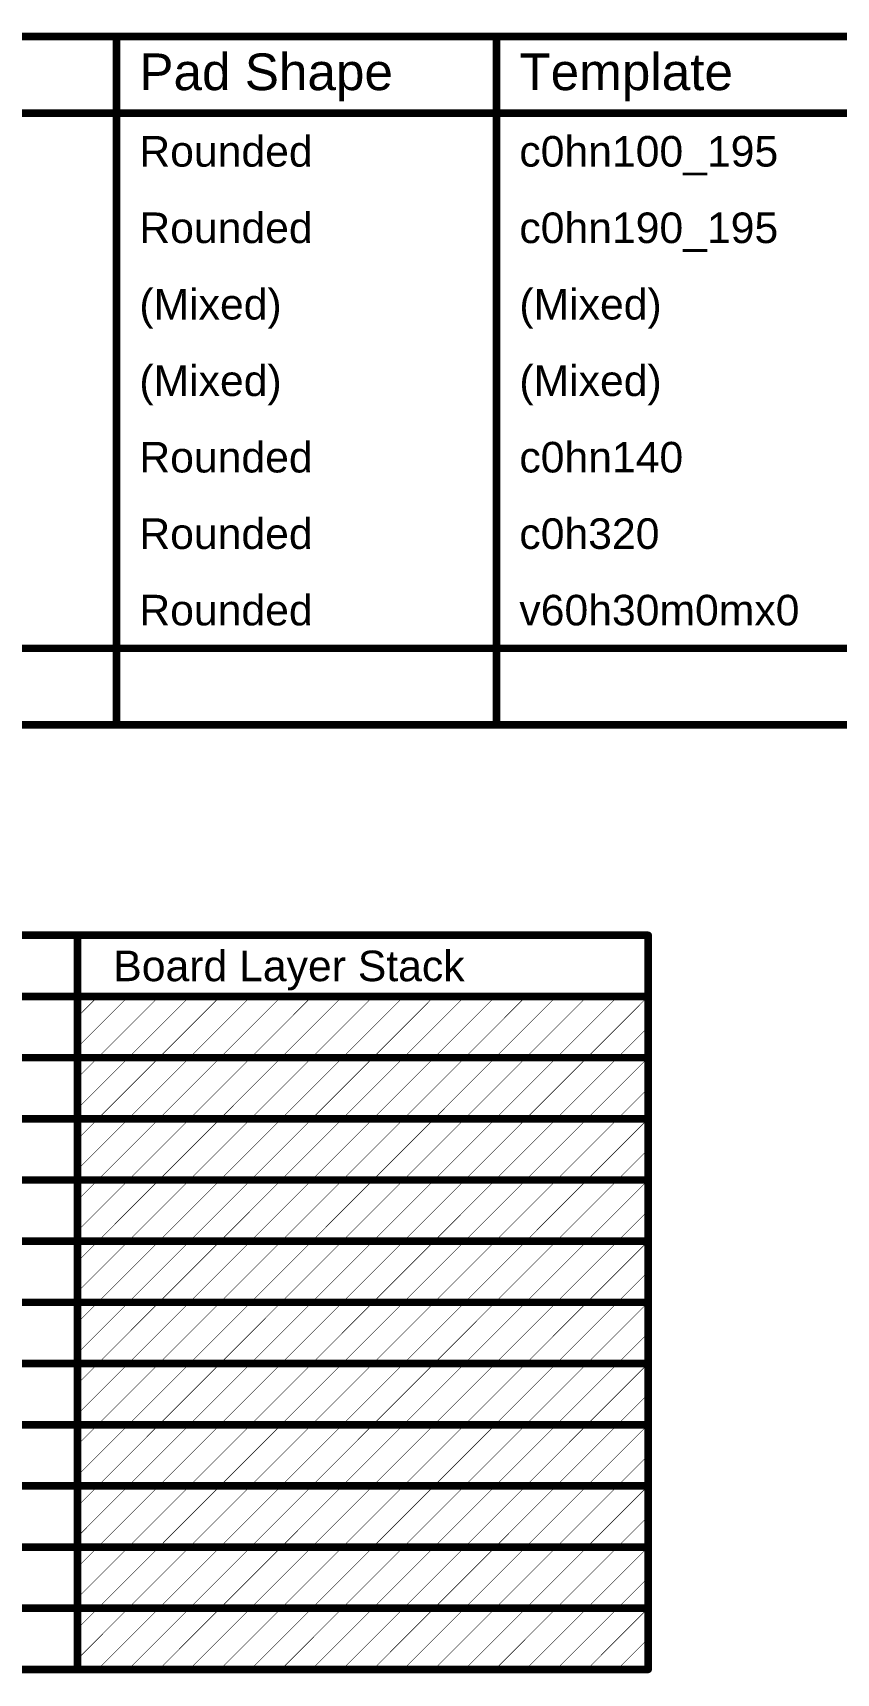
# Model space of a CAD drawing. Header units: inches. Extents: x -6 to 328, y -6 to 90.
# Drawn here: x 132.6 to 172.7, y 7.9 to 89.6 of the extents above; entities that cross this region are included whole.
import ezdxf

# ---------------------------------------------------------------- set-up
doc = ezdxf.new("R2010")
doc.units = ezdxf.units.IN
doc.layers.add('Drill Drawing', color=1, linetype='Continuous')
doc.layers.add('Fabrication', color=76, linetype='Continuous')
doc.styles.add('Arial', font='', dxfattribs={"height": 0.2})
doc.styles.get('Arial').set_extended_font_data('Arial')

msp = doc.modelspace()

# ---------------------------------------------------------------- linework, layer by layer
at = {"layer": 'Drill Drawing', "const_width": 0.381}
for points in [[(-5.708, 89.408), (327.497, 89.408)], [(136.772, 55.118), (136.772, 89.408)], [(155.716, 55.118), (155.716, 89.408)], [(-5.708, 85.598), (327.497, 85.598)], [(-5.708, 58.928), (327.497, 58.928)], [(-5.708, 55.118), (327.497, 55.118)]]:
    msp.add_lwpolyline(points, dxfattribs=at)
at = {"layer": 'Drill Drawing', "const_width": 0.191}
for points in [[(136.677, 89.408, 1), (136.868, 89.408, 1)], [(155.62, 89.408, 1), (155.811, 89.408, 1)], [(136.677, 55.118, 1), (136.868, 55.118, 1)], [(155.62, 55.118, 1), (155.811, 55.118, 1)]]:
    msp.add_lwpolyline(points, format="xyb", close=True, dxfattribs=at)
at = {"layer": 'Fabrication'}
for points, const_width in [([(47.993, 44.628), (163.279, 44.628)], 0.381), ([(134.839, 8.052), (134.839, 44.628)], 0.381), ([(163.279, 8.052), (163.279, 44.628)], 0.381), ([(47.993, 41.58), (163.279, 41.58)], 0.381), ([(134.839, 40.572), (135.847, 41.58)], 0.0254), ([(134.839, 39.048), (137.371, 41.58)], 0.0254), ([(135.847, 38.532), (138.895, 41.58)], 0.0254), ([(137.371, 38.532), (140.419, 41.58)], 0.0254), ([(138.895, 38.532), (141.943, 41.58)], 0.0254), ([(140.419, 38.532), (143.467, 41.58)], 0.0254), ([(141.943, 38.532), (144.991, 41.58)], 0.0254), ([(143.467, 38.532), (146.515, 41.58)], 0.0254), ([(144.991, 38.532), (148.039, 41.58)], 0.0254), ([(146.515, 38.532), (149.563, 41.58)], 0.0254), ([(148.039, 38.532), (151.087, 41.58)], 0.0254), ([(149.563, 38.532), (152.611, 41.58)], 0.0254), ([(151.087, 38.532), (154.135, 41.58)], 0.0254), ([(152.611, 38.532), (155.659, 41.58)], 0.0254), ([(154.135, 38.532), (157.183, 41.58)], 0.0254), ([(155.659, 38.532), (158.707, 41.58)], 0.0254), ([(157.183, 38.532), (160.231, 41.58)], 0.0254), ([(158.707, 38.532), (161.755, 41.58)], 0.0254), ([(160.231, 38.532), (163.279, 41.58)], 0.0254), ([(161.755, 38.532), (163.279, 40.056)], 0.0254), ([(120.364, 38.532), (134.839, 38.532)], 0.381), ([(134.839, 38.532), (163.279, 38.532)], 0.381), ([(134.839, 37.524), (135.847, 38.532)], 0.0254), ([(134.839, 36), (137.371, 38.532)], 0.0254), ([(135.847, 35.484), (138.895, 38.532)], 0.0254), ([(137.371, 35.484), (140.419, 38.532)], 0.0254), ([(138.895, 35.484), (141.943, 38.532)], 0.0254), ([(140.419, 35.484), (143.467, 38.532)], 0.0254), ([(141.943, 35.484), (144.991, 38.532)], 0.0254), ([(143.467, 35.484), (146.515, 38.532)], 0.0254), ([(144.991, 35.484), (148.039, 38.532)], 0.0254), ([(146.515, 35.484), (149.563, 38.532)], 0.0254), ([(148.039, 35.484), (151.087, 38.532)], 0.0254), ([(149.563, 35.484), (152.611, 38.532)], 0.0254), ([(151.087, 35.484), (154.135, 38.532)], 0.0254), ([(152.611, 35.484), (155.659, 38.532)], 0.0254), ([(154.135, 35.484), (157.183, 38.532)], 0.0254), ([(155.659, 35.484), (158.707, 38.532)], 0.0254), ([(157.183, 35.484), (160.231, 38.532)], 0.0254), ([(158.707, 35.484), (161.755, 38.532)], 0.0254), ([(160.231, 35.484), (163.279, 38.532)], 0.0254), ([(161.755, 35.484), (163.279, 37.008)], 0.0254), ([(120.364, 35.484), (134.839, 35.484)], 0.381), ([(134.839, 35.484), (163.279, 35.484)], 0.381), ([(134.839, 34.476), (135.847, 35.484)], 0.0254), ([(134.839, 32.952), (137.371, 35.484)], 0.0254), ([(135.847, 32.436), (138.895, 35.484)], 0.0254), ([(137.371, 32.436), (140.419, 35.484)], 0.0254), ([(138.895, 32.436), (141.943, 35.484)], 0.0254), ([(140.419, 32.436), (143.467, 35.484)], 0.0254), ([(141.943, 32.436), (144.991, 35.484)], 0.0254), ([(143.467, 32.436), (146.515, 35.484)], 0.0254), ([(144.991, 32.436), (148.039, 35.484)], 0.0254), ([(146.515, 32.436), (149.563, 35.484)], 0.0254), ([(148.039, 32.436), (151.087, 35.484)], 0.0254), ([(149.563, 32.436), (152.611, 35.484)], 0.0254), ([(151.087, 32.436), (154.135, 35.484)], 0.0254), ([(152.611, 32.436), (155.659, 35.484)], 0.0254), ([(154.135, 32.436), (157.183, 35.484)], 0.0254), ([(155.659, 32.436), (158.707, 35.484)], 0.0254), ([(157.183, 32.436), (160.231, 35.484)], 0.0254), ([(158.707, 32.436), (161.755, 35.484)], 0.0254), ([(160.231, 32.436), (163.279, 35.484)], 0.0254), ([(161.755, 32.436), (163.279, 33.96)], 0.0254), ([(120.364, 32.436), (134.839, 32.436)], 0.381), ([(134.839, 32.436), (163.279, 32.436)], 0.381), ([(134.839, 31.428), (135.847, 32.436)], 0.0254), ([(134.839, 29.904), (137.371, 32.436)], 0.0254), ([(135.847, 29.388), (138.895, 32.436)], 0.0254), ([(137.371, 29.388), (140.419, 32.436)], 0.0254), ([(138.895, 29.388), (141.943, 32.436)], 0.0254), ([(140.419, 29.388), (143.467, 32.436)], 0.0254), ([(141.943, 29.388), (144.991, 32.436)], 0.0254), ([(143.467, 29.388), (146.515, 32.436)], 0.0254), ([(144.991, 29.388), (148.039, 32.436)], 0.0254), ([(146.515, 29.388), (149.563, 32.436)], 0.0254), ([(148.039, 29.388), (151.087, 32.436)], 0.0254), ([(149.563, 29.388), (152.611, 32.436)], 0.0254), ([(151.087, 29.388), (154.135, 32.436)], 0.0254), ([(152.611, 29.388), (155.659, 32.436)], 0.0254), ([(154.135, 29.388), (157.183, 32.436)], 0.0254), ([(155.659, 29.388), (158.707, 32.436)], 0.0254), ([(157.183, 29.388), (160.231, 32.436)], 0.0254), ([(158.707, 29.388), (161.755, 32.436)], 0.0254), ([(160.231, 29.388), (163.279, 32.436)], 0.0254), ([(161.755, 29.388), (163.279, 30.912)], 0.0254), ([(120.364, 29.388), (134.839, 29.388)], 0.381), ([(134.839, 29.388), (163.279, 29.388)], 0.381), ([(134.839, 28.38), (135.847, 29.388)], 0.0254), ([(134.839, 26.856), (137.371, 29.388)], 0.0254), ([(135.847, 26.34), (138.895, 29.388)], 0.0254), ([(137.371, 26.34), (140.419, 29.388)], 0.0254), ([(138.895, 26.34), (141.943, 29.388)], 0.0254), ([(140.419, 26.34), (143.467, 29.388)], 0.0254), ([(141.943, 26.34), (144.991, 29.388)], 0.0254), ([(143.467, 26.34), (146.515, 29.388)], 0.0254), ([(144.991, 26.34), (148.039, 29.388)], 0.0254), ([(146.515, 26.34), (149.563, 29.388)], 0.0254), ([(148.039, 26.34), (151.087, 29.388)], 0.0254), ([(149.563, 26.34), (152.611, 29.388)], 0.0254), ([(151.087, 26.34), (154.135, 29.388)], 0.0254), ([(152.611, 26.34), (155.659, 29.388)], 0.0254), ([(154.135, 26.34), (157.183, 29.388)], 0.0254), ([(155.659, 26.34), (158.707, 29.388)], 0.0254), ([(157.183, 26.34), (160.231, 29.388)], 0.0254), ([(158.707, 26.34), (161.755, 29.388)], 0.0254), ([(160.231, 26.34), (163.279, 29.388)], 0.0254), ([(161.755, 26.34), (163.279, 27.864)], 0.0254), ([(120.364, 26.34), (134.839, 26.34)], 0.381), ([(134.839, 26.34), (163.279, 26.34)], 0.381), ([(134.839, 25.332), (135.847, 26.34)], 0.0254), ([(134.839, 23.808), (137.371, 26.34)], 0.0254), ([(135.847, 23.292), (138.895, 26.34)], 0.0254), ([(137.371, 23.292), (140.419, 26.34)], 0.0254), ([(138.895, 23.292), (141.943, 26.34)], 0.0254), ([(140.419, 23.292), (143.467, 26.34)], 0.0254), ([(141.943, 23.292), (144.991, 26.34)], 0.0254), ([(143.467, 23.292), (146.515, 26.34)], 0.0254), ([(144.991, 23.292), (148.039, 26.34)], 0.0254), ([(146.515, 23.292), (149.563, 26.34)], 0.0254), ([(148.039, 23.292), (151.087, 26.34)], 0.0254), ([(149.563, 23.292), (152.611, 26.34)], 0.0254), ([(151.087, 23.292), (154.135, 26.34)], 0.0254), ([(152.611, 23.292), (155.659, 26.34)], 0.0254), ([(154.135, 23.292), (157.183, 26.34)], 0.0254), ([(155.659, 23.292), (158.707, 26.34)], 0.0254), ([(157.183, 23.292), (160.231, 26.34)], 0.0254), ([(158.707, 23.292), (161.755, 26.34)], 0.0254), ([(160.231, 23.292), (163.279, 26.34)], 0.0254), ([(161.755, 23.292), (163.279, 24.816)], 0.0254), ([(120.364, 23.292), (134.839, 23.292)], 0.381), ([(134.839, 23.292), (163.279, 23.292)], 0.381), ([(134.839, 22.284), (135.847, 23.292)], 0.0254), ([(134.839, 20.76), (137.371, 23.292)], 0.0254), ([(135.847, 20.244), (138.895, 23.292)], 0.0254), ([(137.371, 20.244), (140.419, 23.292)], 0.0254), ([(138.895, 20.244), (141.943, 23.292)], 0.0254), ([(140.419, 20.244), (143.467, 23.292)], 0.0254), ([(141.943, 20.244), (144.991, 23.292)], 0.0254), ([(143.467, 20.244), (146.515, 23.292)], 0.0254), ([(144.991, 20.244), (148.039, 23.292)], 0.0254), ([(146.515, 20.244), (149.563, 23.292)], 0.0254), ([(148.039, 20.244), (151.087, 23.292)], 0.0254), ([(149.563, 20.244), (152.611, 23.292)], 0.0254), ([(151.087, 20.244), (154.135, 23.292)], 0.0254), ([(152.611, 20.244), (155.659, 23.292)], 0.0254), ([(154.135, 20.244), (157.183, 23.292)], 0.0254), ([(155.659, 20.244), (158.707, 23.292)], 0.0254), ([(157.183, 20.244), (160.231, 23.292)], 0.0254), ([(158.707, 20.244), (161.755, 23.292)], 0.0254), ([(160.231, 20.244), (163.279, 23.292)], 0.0254), ([(161.755, 20.244), (163.279, 21.768)], 0.0254), ([(120.364, 20.244), (134.839, 20.244)], 0.381), ([(134.839, 20.244), (163.279, 20.244)], 0.381), ([(134.839, 19.236), (135.847, 20.244)], 0.0254), ([(134.839, 17.712), (137.371, 20.244)], 0.0254), ([(135.847, 17.196), (138.895, 20.244)], 0.0254), ([(137.371, 17.196), (140.419, 20.244)], 0.0254), ([(138.895, 17.196), (141.943, 20.244)], 0.0254), ([(140.419, 17.196), (143.467, 20.244)], 0.0254), ([(141.943, 17.196), (144.991, 20.244)], 0.0254), ([(143.467, 17.196), (146.515, 20.244)], 0.0254), ([(144.991, 17.196), (148.039, 20.244)], 0.0254), ([(146.515, 17.196), (149.563, 20.244)], 0.0254), ([(148.039, 17.196), (151.087, 20.244)], 0.0254), ([(149.563, 17.196), (152.611, 20.244)], 0.0254), ([(151.087, 17.196), (154.135, 20.244)], 0.0254), ([(152.611, 17.196), (155.659, 20.244)], 0.0254), ([(154.135, 17.196), (157.183, 20.244)], 0.0254), ([(155.659, 17.196), (158.707, 20.244)], 0.0254), ([(157.183, 17.196), (160.231, 20.244)], 0.0254), ([(158.707, 17.196), (161.755, 20.244)], 0.0254), ([(160.231, 17.196), (163.279, 20.244)], 0.0254), ([(161.755, 17.196), (163.279, 18.72)], 0.0254), ([(120.364, 17.196), (134.839, 17.196)], 0.381), ([(134.839, 17.196), (163.279, 17.196)], 0.381), ([(134.839, 16.188), (135.847, 17.196)], 0.0254), ([(134.839, 14.664), (137.371, 17.196)], 0.0254), ([(135.847, 14.148), (138.895, 17.196)], 0.0254), ([(137.371, 14.148), (140.419, 17.196)], 0.0254), ([(138.895, 14.148), (141.943, 17.196)], 0.0254), ([(140.419, 14.148), (143.467, 17.196)], 0.0254), ([(141.943, 14.148), (144.991, 17.196)], 0.0254), ([(143.467, 14.148), (146.515, 17.196)], 0.0254), ([(144.991, 14.148), (148.039, 17.196)], 0.0254), ([(146.515, 14.148), (149.563, 17.196)], 0.0254), ([(148.039, 14.148), (151.087, 17.196)], 0.0254), ([(149.563, 14.148), (152.611, 17.196)], 0.0254), ([(151.087, 14.148), (154.135, 17.196)], 0.0254), ([(152.611, 14.148), (155.659, 17.196)], 0.0254), ([(154.135, 14.148), (157.183, 17.196)], 0.0254), ([(155.659, 14.148), (158.707, 17.196)], 0.0254), ([(157.183, 14.148), (160.231, 17.196)], 0.0254), ([(158.707, 14.148), (161.755, 17.196)], 0.0254), ([(160.231, 14.148), (163.279, 17.196)], 0.0254), ([(161.755, 14.148), (163.279, 15.672)], 0.0254), ([(120.364, 14.148), (134.839, 14.148)], 0.381), ([(134.839, 14.148), (163.279, 14.148)], 0.381), ([(134.839, 13.14), (135.847, 14.148)], 0.0254), ([(134.839, 11.616), (137.371, 14.148)], 0.0254), ([(135.847, 11.1), (138.895, 14.148)], 0.0254), ([(137.371, 11.1), (140.419, 14.148)], 0.0254), ([(138.895, 11.1), (141.943, 14.148)], 0.0254), ([(140.419, 11.1), (143.467, 14.148)], 0.0254), ([(141.943, 11.1), (144.991, 14.148)], 0.0254), ([(143.467, 11.1), (146.515, 14.148)], 0.0254), ([(144.991, 11.1), (148.039, 14.148)], 0.0254), ([(146.515, 11.1), (149.563, 14.148)], 0.0254), ([(148.039, 11.1), (151.087, 14.148)], 0.0254), ([(149.563, 11.1), (152.611, 14.148)], 0.0254), ([(151.087, 11.1), (154.135, 14.148)], 0.0254), ([(152.611, 11.1), (155.659, 14.148)], 0.0254), ([(154.135, 11.1), (157.183, 14.148)], 0.0254), ([(155.659, 11.1), (158.707, 14.148)], 0.0254), ([(157.183, 11.1), (160.231, 14.148)], 0.0254), ([(158.707, 11.1), (161.755, 14.148)], 0.0254), ([(160.231, 11.1), (163.279, 14.148)], 0.0254), ([(161.755, 11.1), (163.279, 12.624)], 0.0254), ([(120.364, 11.1), (134.839, 11.1)], 0.381), ([(134.839, 11.1), (163.279, 11.1)], 0.381), ([(134.839, 10.092), (135.847, 11.1)], 0.0254), ([(134.839, 8.568), (137.371, 11.1)], 0.0254), ([(135.847, 8.052), (138.895, 11.1)], 0.0254), ([(137.371, 8.052), (140.419, 11.1)], 0.0254), ([(138.895, 8.052), (141.943, 11.1)], 0.0254), ([(140.419, 8.052), (143.467, 11.1)], 0.0254), ([(141.943, 8.052), (144.991, 11.1)], 0.0254), ([(143.467, 8.052), (146.515, 11.1)], 0.0254), ([(144.991, 8.052), (148.039, 11.1)], 0.0254), ([(146.515, 8.052), (149.563, 11.1)], 0.0254), ([(148.039, 8.052), (151.087, 11.1)], 0.0254), ([(149.563, 8.052), (152.611, 11.1)], 0.0254), ([(151.087, 8.052), (154.135, 11.1)], 0.0254), ([(152.611, 8.052), (155.659, 11.1)], 0.0254), ([(154.135, 8.052), (157.183, 11.1)], 0.0254), ([(155.659, 8.052), (158.707, 11.1)], 0.0254), ([(157.183, 8.052), (160.231, 11.1)], 0.0254), ([(158.707, 8.052), (161.755, 11.1)], 0.0254), ([(160.231, 8.052), (163.279, 11.1)], 0.0254), ([(161.755, 8.052), (163.279, 9.576)], 0.0254), ([(120.364, 8.052), (134.839, 8.052)], 0.381), ([(134.839, 8.052), (163.279, 8.052)], 0.381)]:
    msp.add_lwpolyline(points, dxfattribs=dict(at, const_width=const_width))
for points, const_width in [([(134.744, 44.628, 1), (134.934, 44.628, 1)], 0.191), ([(163.184, 44.628, 1), (163.374, 44.628, 1)], 0.191), ([(163.184, 44.628, 1), (163.374, 44.628, 1)], 0.191), ([(163.184, 41.58, 1), (163.374, 41.58, 1)], 0.191), ([(135.841, 41.58, 1), (135.853, 41.58, 1)], 0.0127), ([(137.365, 41.58, 1), (137.377, 41.58, 1)], 0.0127), ([(138.889, 41.58, 1), (138.901, 41.58, 1)], 0.0127), ([(140.413, 41.58, 1), (140.425, 41.58, 1)], 0.0127), ([(141.937, 41.58, 1), (141.949, 41.58, 1)], 0.0127), ([(143.461, 41.58, 1), (143.473, 41.58, 1)], 0.0127), ([(144.985, 41.58, 1), (144.997, 41.58, 1)], 0.0127), ([(146.509, 41.58, 1), (146.521, 41.58, 1)], 0.0127), ([(148.033, 41.58, 1), (148.045, 41.58, 1)], 0.0127), ([(149.557, 41.58, 1), (149.569, 41.58, 1)], 0.0127), ([(151.081, 41.58, 1), (151.093, 41.58, 1)], 0.0127), ([(152.605, 41.58, 1), (152.617, 41.58, 1)], 0.0127), ([(154.129, 41.58, 1), (154.141, 41.58, 1)], 0.0127), ([(155.653, 41.58, 1), (155.665, 41.58, 1)], 0.0127), ([(157.177, 41.58, 1), (157.189, 41.58, 1)], 0.0127), ([(158.701, 41.58, 1), (158.713, 41.58, 1)], 0.0127), ([(160.225, 41.58, 1), (160.237, 41.58, 1)], 0.0127), ([(161.749, 41.58, 1), (161.761, 41.58, 1)], 0.0127), ([(163.273, 41.58, 1), (163.285, 41.58, 1)], 0.0127), ([(134.833, 40.572, 1), (134.845, 40.572, 1)], 0.0127), ([(163.273, 40.056, 1), (163.285, 40.056, 1)], 0.0127), ([(134.744, 38.532, 1), (134.934, 38.532, 1)], 0.191), ([(134.744, 38.532, 1), (134.934, 38.532, 1)], 0.191), ([(134.833, 39.048, 1), (134.845, 39.048, 1)], 0.0127), ([(135.841, 38.532, 1), (135.853, 38.532, 1)], 0.0127), ([(135.841, 38.532, 1), (135.853, 38.532, 1)], 0.0127), ([(137.365, 38.532, 1), (137.377, 38.532, 1)], 0.0127), ([(137.365, 38.532, 1), (137.377, 38.532, 1)], 0.0127), ([(138.889, 38.532, 1), (138.901, 38.532, 1)], 0.0127), ([(138.889, 38.532, 1), (138.901, 38.532, 1)], 0.0127), ([(140.413, 38.532, 1), (140.425, 38.532, 1)], 0.0127), ([(140.413, 38.532, 1), (140.425, 38.532, 1)], 0.0127), ([(141.937, 38.532, 1), (141.949, 38.532, 1)], 0.0127), ([(141.937, 38.532, 1), (141.949, 38.532, 1)], 0.0127), ([(143.461, 38.532, 1), (143.473, 38.532, 1)], 0.0127), ([(143.461, 38.532, 1), (143.473, 38.532, 1)], 0.0127), ([(144.985, 38.532, 1), (144.997, 38.532, 1)], 0.0127), ([(144.985, 38.532, 1), (144.997, 38.532, 1)], 0.0127), ([(146.509, 38.532, 1), (146.521, 38.532, 1)], 0.0127), ([(146.509, 38.532, 1), (146.521, 38.532, 1)], 0.0127), ([(148.033, 38.532, 1), (148.045, 38.532, 1)], 0.0127), ([(148.033, 38.532, 1), (148.045, 38.532, 1)], 0.0127), ([(149.557, 38.532, 1), (149.569, 38.532, 1)], 0.0127), ([(149.557, 38.532, 1), (149.569, 38.532, 1)], 0.0127), ([(151.081, 38.532, 1), (151.093, 38.532, 1)], 0.0127), ([(151.081, 38.532, 1), (151.093, 38.532, 1)], 0.0127), ([(152.605, 38.532, 1), (152.617, 38.532, 1)], 0.0127), ([(152.605, 38.532, 1), (152.617, 38.532, 1)], 0.0127), ([(154.129, 38.532, 1), (154.141, 38.532, 1)], 0.0127), ([(154.129, 38.532, 1), (154.141, 38.532, 1)], 0.0127), ([(155.653, 38.532, 1), (155.665, 38.532, 1)], 0.0127), ([(155.653, 38.532, 1), (155.665, 38.532, 1)], 0.0127), ([(157.177, 38.532, 1), (157.189, 38.532, 1)], 0.0127), ([(157.177, 38.532, 1), (157.189, 38.532, 1)], 0.0127), ([(158.701, 38.532, 1), (158.713, 38.532, 1)], 0.0127), ([(158.701, 38.532, 1), (158.713, 38.532, 1)], 0.0127), ([(160.225, 38.532, 1), (160.237, 38.532, 1)], 0.0127), ([(160.225, 38.532, 1), (160.237, 38.532, 1)], 0.0127), ([(161.749, 38.532, 1), (161.761, 38.532, 1)], 0.0127), ([(161.749, 38.532, 1), (161.761, 38.532, 1)], 0.0127), ([(163.184, 38.532, 1), (163.374, 38.532, 1)], 0.191), ([(163.273, 38.532, 1), (163.285, 38.532, 1)], 0.0127), ([(134.833, 37.524, 1), (134.845, 37.524, 1)], 0.0127), ([(163.273, 37.008, 1), (163.285, 37.008, 1)], 0.0127), ([(134.833, 36, 1), (134.845, 36, 1)], 0.0127), ([(134.744, 35.484, 1), (134.934, 35.484, 1)], 0.191), ([(134.744, 35.484, 1), (134.934, 35.484, 1)], 0.191), ([(135.841, 35.484, 1), (135.853, 35.484, 1)], 0.0127), ([(135.841, 35.484, 1), (135.853, 35.484, 1)], 0.0127), ([(137.365, 35.484, 1), (137.377, 35.484, 1)], 0.0127), ([(137.365, 35.484, 1), (137.377, 35.484, 1)], 0.0127), ([(138.889, 35.484, 1), (138.901, 35.484, 1)], 0.0127), ([(138.889, 35.484, 1), (138.901, 35.484, 1)], 0.0127), ([(140.413, 35.484, 1), (140.425, 35.484, 1)], 0.0127), ([(140.413, 35.484, 1), (140.425, 35.484, 1)], 0.0127), ([(141.937, 35.484, 1), (141.949, 35.484, 1)], 0.0127), ([(141.937, 35.484, 1), (141.949, 35.484, 1)], 0.0127), ([(143.461, 35.484, 1), (143.473, 35.484, 1)], 0.0127), ([(143.461, 35.484, 1), (143.473, 35.484, 1)], 0.0127), ([(144.985, 35.484, 1), (144.997, 35.484, 1)], 0.0127), ([(144.985, 35.484, 1), (144.997, 35.484, 1)], 0.0127), ([(146.509, 35.484, 1), (146.521, 35.484, 1)], 0.0127), ([(146.509, 35.484, 1), (146.521, 35.484, 1)], 0.0127), ([(148.033, 35.484, 1), (148.045, 35.484, 1)], 0.0127), ([(148.033, 35.484, 1), (148.045, 35.484, 1)], 0.0127), ([(149.557, 35.484, 1), (149.569, 35.484, 1)], 0.0127), ([(149.557, 35.484, 1), (149.569, 35.484, 1)], 0.0127), ([(151.081, 35.484, 1), (151.093, 35.484, 1)], 0.0127), ([(151.081, 35.484, 1), (151.093, 35.484, 1)], 0.0127), ([(152.605, 35.484, 1), (152.617, 35.484, 1)], 0.0127), ([(152.605, 35.484, 1), (152.617, 35.484, 1)], 0.0127), ([(154.129, 35.484, 1), (154.141, 35.484, 1)], 0.0127), ([(154.129, 35.484, 1), (154.141, 35.484, 1)], 0.0127), ([(155.653, 35.484, 1), (155.665, 35.484, 1)], 0.0127), ([(155.653, 35.484, 1), (155.665, 35.484, 1)], 0.0127), ([(157.177, 35.484, 1), (157.189, 35.484, 1)], 0.0127), ([(157.177, 35.484, 1), (157.189, 35.484, 1)], 0.0127), ([(158.701, 35.484, 1), (158.713, 35.484, 1)], 0.0127), ([(158.701, 35.484, 1), (158.713, 35.484, 1)], 0.0127), ([(160.225, 35.484, 1), (160.237, 35.484, 1)], 0.0127), ([(160.225, 35.484, 1), (160.237, 35.484, 1)], 0.0127), ([(161.749, 35.484, 1), (161.761, 35.484, 1)], 0.0127), ([(161.749, 35.484, 1), (161.761, 35.484, 1)], 0.0127), ([(163.184, 35.484, 1), (163.374, 35.484, 1)], 0.191), ([(163.273, 35.484, 1), (163.285, 35.484, 1)], 0.0127), ([(134.833, 34.476, 1), (134.845, 34.476, 1)], 0.0127), ([(163.273, 33.96, 1), (163.285, 33.96, 1)], 0.0127), ([(134.833, 32.952, 1), (134.845, 32.952, 1)], 0.0127), ([(134.744, 32.436, 1), (134.934, 32.436, 1)], 0.191), ([(134.744, 32.436, 1), (134.934, 32.436, 1)], 0.191), ([(135.841, 32.436, 1), (135.853, 32.436, 1)], 0.0127), ([(135.841, 32.436, 1), (135.853, 32.436, 1)], 0.0127), ([(137.365, 32.436, 1), (137.377, 32.436, 1)], 0.0127), ([(137.365, 32.436, 1), (137.377, 32.436, 1)], 0.0127), ([(138.889, 32.436, 1), (138.901, 32.436, 1)], 0.0127), ([(138.889, 32.436, 1), (138.901, 32.436, 1)], 0.0127), ([(140.413, 32.436, 1), (140.425, 32.436, 1)], 0.0127), ([(140.413, 32.436, 1), (140.425, 32.436, 1)], 0.0127), ([(141.937, 32.436, 1), (141.949, 32.436, 1)], 0.0127), ([(141.937, 32.436, 1), (141.949, 32.436, 1)], 0.0127), ([(143.461, 32.436, 1), (143.473, 32.436, 1)], 0.0127), ([(143.461, 32.436, 1), (143.473, 32.436, 1)], 0.0127), ([(144.985, 32.436, 1), (144.997, 32.436, 1)], 0.0127), ([(144.985, 32.436, 1), (144.997, 32.436, 1)], 0.0127), ([(146.509, 32.436, 1), (146.521, 32.436, 1)], 0.0127), ([(146.509, 32.436, 1), (146.521, 32.436, 1)], 0.0127), ([(148.033, 32.436, 1), (148.045, 32.436, 1)], 0.0127), ([(148.033, 32.436, 1), (148.045, 32.436, 1)], 0.0127), ([(149.557, 32.436, 1), (149.569, 32.436, 1)], 0.0127), ([(149.557, 32.436, 1), (149.569, 32.436, 1)], 0.0127), ([(151.081, 32.436, 1), (151.093, 32.436, 1)], 0.0127), ([(151.081, 32.436, 1), (151.093, 32.436, 1)], 0.0127), ([(152.605, 32.436, 1), (152.617, 32.436, 1)], 0.0127), ([(152.605, 32.436, 1), (152.617, 32.436, 1)], 0.0127), ([(154.129, 32.436, 1), (154.141, 32.436, 1)], 0.0127), ([(154.129, 32.436, 1), (154.141, 32.436, 1)], 0.0127), ([(155.653, 32.436, 1), (155.665, 32.436, 1)], 0.0127), ([(155.653, 32.436, 1), (155.665, 32.436, 1)], 0.0127), ([(157.177, 32.436, 1), (157.189, 32.436, 1)], 0.0127), ([(157.177, 32.436, 1), (157.189, 32.436, 1)], 0.0127), ([(158.701, 32.436, 1), (158.713, 32.436, 1)], 0.0127), ([(158.701, 32.436, 1), (158.713, 32.436, 1)], 0.0127), ([(160.225, 32.436, 1), (160.237, 32.436, 1)], 0.0127), ([(160.225, 32.436, 1), (160.237, 32.436, 1)], 0.0127), ([(161.749, 32.436, 1), (161.761, 32.436, 1)], 0.0127), ([(161.749, 32.436, 1), (161.761, 32.436, 1)], 0.0127), ([(163.184, 32.436, 1), (163.374, 32.436, 1)], 0.191), ([(163.273, 32.436, 1), (163.285, 32.436, 1)], 0.0127), ([(134.833, 31.428, 1), (134.845, 31.428, 1)], 0.0127), ([(163.273, 30.912, 1), (163.285, 30.912, 1)], 0.0127), ([(134.744, 29.388, 1), (134.934, 29.388, 1)], 0.191), ([(134.744, 29.388, 1), (134.934, 29.388, 1)], 0.191), ([(134.833, 29.904, 1), (134.845, 29.904, 1)], 0.0127), ([(163.184, 29.388, 1), (163.374, 29.388, 1)], 0.191), ([(135.841, 29.388, 1), (135.853, 29.388, 1)], 0.0127), ([(135.841, 29.388, 1), (135.853, 29.388, 1)], 0.0127), ([(137.365, 29.388, 1), (137.377, 29.388, 1)], 0.0127), ([(137.365, 29.388, 1), (137.377, 29.388, 1)], 0.0127), ([(138.889, 29.388, 1), (138.901, 29.388, 1)], 0.0127), ([(138.889, 29.388, 1), (138.901, 29.388, 1)], 0.0127), ([(140.413, 29.388, 1), (140.425, 29.388, 1)], 0.0127), ([(140.413, 29.388, 1), (140.425, 29.388, 1)], 0.0127), ([(141.937, 29.388, 1), (141.949, 29.388, 1)], 0.0127), ([(141.937, 29.388, 1), (141.949, 29.388, 1)], 0.0127), ([(143.461, 29.388, 1), (143.473, 29.388, 1)], 0.0127), ([(143.461, 29.388, 1), (143.473, 29.388, 1)], 0.0127), ([(144.985, 29.388, 1), (144.997, 29.388, 1)], 0.0127), ([(144.985, 29.388, 1), (144.997, 29.388, 1)], 0.0127), ([(146.509, 29.388, 1), (146.521, 29.388, 1)], 0.0127), ([(146.509, 29.388, 1), (146.521, 29.388, 1)], 0.0127), ([(148.033, 29.388, 1), (148.045, 29.388, 1)], 0.0127), ([(148.033, 29.388, 1), (148.045, 29.388, 1)], 0.0127), ([(149.557, 29.388, 1), (149.569, 29.388, 1)], 0.0127), ([(149.557, 29.388, 1), (149.569, 29.388, 1)], 0.0127), ([(151.081, 29.388, 1), (151.093, 29.388, 1)], 0.0127), ([(151.081, 29.388, 1), (151.093, 29.388, 1)], 0.0127), ([(152.605, 29.388, 1), (152.617, 29.388, 1)], 0.0127), ([(152.605, 29.388, 1), (152.617, 29.388, 1)], 0.0127), ([(154.129, 29.388, 1), (154.141, 29.388, 1)], 0.0127), ([(154.129, 29.388, 1), (154.141, 29.388, 1)], 0.0127), ([(155.653, 29.388, 1), (155.665, 29.388, 1)], 0.0127), ([(155.653, 29.388, 1), (155.665, 29.388, 1)], 0.0127), ([(157.177, 29.388, 1), (157.189, 29.388, 1)], 0.0127), ([(157.177, 29.388, 1), (157.189, 29.388, 1)], 0.0127), ([(158.701, 29.388, 1), (158.713, 29.388, 1)], 0.0127), ([(158.701, 29.388, 1), (158.713, 29.388, 1)], 0.0127), ([(160.225, 29.388, 1), (160.237, 29.388, 1)], 0.0127), ([(160.225, 29.388, 1), (160.237, 29.388, 1)], 0.0127), ([(161.749, 29.388, 1), (161.761, 29.388, 1)], 0.0127), ([(161.749, 29.388, 1), (161.761, 29.388, 1)], 0.0127), ([(163.273, 29.388, 1), (163.285, 29.388, 1)], 0.0127), ([(134.833, 28.38, 1), (134.845, 28.38, 1)], 0.0127), ([(163.273, 27.864, 1), (163.285, 27.864, 1)], 0.0127), ([(134.744, 26.34, 1), (134.934, 26.34, 1)], 0.191), ([(134.744, 26.34, 1), (134.934, 26.34, 1)], 0.191), ([(134.833, 26.856, 1), (134.845, 26.856, 1)], 0.0127), ([(135.841, 26.34, 1), (135.853, 26.34, 1)], 0.0127), ([(135.841, 26.34, 1), (135.853, 26.34, 1)], 0.0127), ([(137.365, 26.34, 1), (137.377, 26.34, 1)], 0.0127), ([(137.365, 26.34, 1), (137.377, 26.34, 1)], 0.0127), ([(138.889, 26.34, 1), (138.901, 26.34, 1)], 0.0127), ([(138.889, 26.34, 1), (138.901, 26.34, 1)], 0.0127), ([(140.413, 26.34, 1), (140.425, 26.34, 1)], 0.0127), ([(140.413, 26.34, 1), (140.425, 26.34, 1)], 0.0127), ([(141.937, 26.34, 1), (141.949, 26.34, 1)], 0.0127), ([(141.937, 26.34, 1), (141.949, 26.34, 1)], 0.0127), ([(143.461, 26.34, 1), (143.473, 26.34, 1)], 0.0127), ([(143.461, 26.34, 1), (143.473, 26.34, 1)], 0.0127), ([(144.985, 26.34, 1), (144.997, 26.34, 1)], 0.0127), ([(144.985, 26.34, 1), (144.997, 26.34, 1)], 0.0127), ([(146.509, 26.34, 1), (146.521, 26.34, 1)], 0.0127), ([(146.509, 26.34, 1), (146.521, 26.34, 1)], 0.0127), ([(148.033, 26.34, 1), (148.045, 26.34, 1)], 0.0127), ([(148.033, 26.34, 1), (148.045, 26.34, 1)], 0.0127), ([(149.557, 26.34, 1), (149.569, 26.34, 1)], 0.0127), ([(149.557, 26.34, 1), (149.569, 26.34, 1)], 0.0127), ([(151.081, 26.34, 1), (151.093, 26.34, 1)], 0.0127), ([(151.081, 26.34, 1), (151.093, 26.34, 1)], 0.0127), ([(152.605, 26.34, 1), (152.617, 26.34, 1)], 0.0127), ([(152.605, 26.34, 1), (152.617, 26.34, 1)], 0.0127), ([(154.129, 26.34, 1), (154.141, 26.34, 1)], 0.0127), ([(154.129, 26.34, 1), (154.141, 26.34, 1)], 0.0127), ([(155.653, 26.34, 1), (155.665, 26.34, 1)], 0.0127), ([(155.653, 26.34, 1), (155.665, 26.34, 1)], 0.0127), ([(157.177, 26.34, 1), (157.189, 26.34, 1)], 0.0127), ([(157.177, 26.34, 1), (157.189, 26.34, 1)], 0.0127), ([(158.701, 26.34, 1), (158.713, 26.34, 1)], 0.0127), ([(158.701, 26.34, 1), (158.713, 26.34, 1)], 0.0127), ([(160.225, 26.34, 1), (160.237, 26.34, 1)], 0.0127), ([(160.225, 26.34, 1), (160.237, 26.34, 1)], 0.0127), ([(161.749, 26.34, 1), (161.761, 26.34, 1)], 0.0127), ([(161.749, 26.34, 1), (161.761, 26.34, 1)], 0.0127), ([(163.184, 26.34, 1), (163.374, 26.34, 1)], 0.191), ([(163.273, 26.34, 1), (163.285, 26.34, 1)], 0.0127), ([(134.833, 25.332, 1), (134.845, 25.332, 1)], 0.0127), ([(163.273, 24.816, 1), (163.285, 24.816, 1)], 0.0127), ([(134.833, 23.808, 1), (134.845, 23.808, 1)], 0.0127), ([(134.744, 23.292, 1), (134.934, 23.292, 1)], 0.191), ([(134.744, 23.292, 1), (134.934, 23.292, 1)], 0.191), ([(135.841, 23.292, 1), (135.853, 23.292, 1)], 0.0127), ([(135.841, 23.292, 1), (135.853, 23.292, 1)], 0.0127), ([(137.365, 23.292, 1), (137.377, 23.292, 1)], 0.0127), ([(137.365, 23.292, 1), (137.377, 23.292, 1)], 0.0127), ([(138.889, 23.292, 1), (138.901, 23.292, 1)], 0.0127), ([(138.889, 23.292, 1), (138.901, 23.292, 1)], 0.0127), ([(140.413, 23.292, 1), (140.425, 23.292, 1)], 0.0127), ([(140.413, 23.292, 1), (140.425, 23.292, 1)], 0.0127), ([(141.937, 23.292, 1), (141.949, 23.292, 1)], 0.0127), ([(141.937, 23.292, 1), (141.949, 23.292, 1)], 0.0127), ([(143.461, 23.292, 1), (143.473, 23.292, 1)], 0.0127), ([(143.461, 23.292, 1), (143.473, 23.292, 1)], 0.0127), ([(144.985, 23.292, 1), (144.997, 23.292, 1)], 0.0127), ([(144.985, 23.292, 1), (144.997, 23.292, 1)], 0.0127), ([(146.509, 23.292, 1), (146.521, 23.292, 1)], 0.0127), ([(146.509, 23.292, 1), (146.521, 23.292, 1)], 0.0127), ([(148.033, 23.292, 1), (148.045, 23.292, 1)], 0.0127), ([(148.033, 23.292, 1), (148.045, 23.292, 1)], 0.0127), ([(149.557, 23.292, 1), (149.569, 23.292, 1)], 0.0127), ([(149.557, 23.292, 1), (149.569, 23.292, 1)], 0.0127), ([(151.081, 23.292, 1), (151.093, 23.292, 1)], 0.0127), ([(151.081, 23.292, 1), (151.093, 23.292, 1)], 0.0127), ([(152.605, 23.292, 1), (152.617, 23.292, 1)], 0.0127), ([(152.605, 23.292, 1), (152.617, 23.292, 1)], 0.0127), ([(154.129, 23.292, 1), (154.141, 23.292, 1)], 0.0127), ([(154.129, 23.292, 1), (154.141, 23.292, 1)], 0.0127), ([(155.653, 23.292, 1), (155.665, 23.292, 1)], 0.0127), ([(155.653, 23.292, 1), (155.665, 23.292, 1)], 0.0127), ([(157.177, 23.292, 1), (157.189, 23.292, 1)], 0.0127), ([(157.177, 23.292, 1), (157.189, 23.292, 1)], 0.0127), ([(158.701, 23.292, 1), (158.713, 23.292, 1)], 0.0127), ([(158.701, 23.292, 1), (158.713, 23.292, 1)], 0.0127), ([(160.225, 23.292, 1), (160.237, 23.292, 1)], 0.0127), ([(160.225, 23.292, 1), (160.237, 23.292, 1)], 0.0127), ([(161.749, 23.292, 1), (161.761, 23.292, 1)], 0.0127), ([(161.749, 23.292, 1), (161.761, 23.292, 1)], 0.0127), ([(163.184, 23.292, 1), (163.374, 23.292, 1)], 0.191), ([(163.273, 23.292, 1), (163.285, 23.292, 1)], 0.0127), ([(134.833, 22.284, 1), (134.845, 22.284, 1)], 0.0127), ([(163.273, 21.768, 1), (163.285, 21.768, 1)], 0.0127), ([(134.744, 20.244, 1), (134.934, 20.244, 1)], 0.191), ([(134.744, 20.244, 1), (134.934, 20.244, 1)], 0.191), ([(134.833, 20.76, 1), (134.845, 20.76, 1)], 0.0127), ([(163.184, 20.244, 1), (163.374, 20.244, 1)], 0.191), ([(135.841, 20.244, 1), (135.853, 20.244, 1)], 0.0127), ([(135.841, 20.244, 1), (135.853, 20.244, 1)], 0.0127), ([(137.365, 20.244, 1), (137.377, 20.244, 1)], 0.0127), ([(137.365, 20.244, 1), (137.377, 20.244, 1)], 0.0127), ([(138.889, 20.244, 1), (138.901, 20.244, 1)], 0.0127), ([(138.889, 20.244, 1), (138.901, 20.244, 1)], 0.0127), ([(140.413, 20.244, 1), (140.425, 20.244, 1)], 0.0127), ([(140.413, 20.244, 1), (140.425, 20.244, 1)], 0.0127), ([(141.937, 20.244, 1), (141.949, 20.244, 1)], 0.0127), ([(141.937, 20.244, 1), (141.949, 20.244, 1)], 0.0127), ([(143.461, 20.244, 1), (143.473, 20.244, 1)], 0.0127), ([(143.461, 20.244, 1), (143.473, 20.244, 1)], 0.0127), ([(144.985, 20.244, 1), (144.997, 20.244, 1)], 0.0127), ([(144.985, 20.244, 1), (144.997, 20.244, 1)], 0.0127), ([(146.509, 20.244, 1), (146.521, 20.244, 1)], 0.0127), ([(146.509, 20.244, 1), (146.521, 20.244, 1)], 0.0127), ([(148.033, 20.244, 1), (148.045, 20.244, 1)], 0.0127), ([(148.033, 20.244, 1), (148.045, 20.244, 1)], 0.0127), ([(149.557, 20.244, 1), (149.569, 20.244, 1)], 0.0127), ([(149.557, 20.244, 1), (149.569, 20.244, 1)], 0.0127), ([(151.081, 20.244, 1), (151.093, 20.244, 1)], 0.0127), ([(151.081, 20.244, 1), (151.093, 20.244, 1)], 0.0127), ([(152.605, 20.244, 1), (152.617, 20.244, 1)], 0.0127), ([(152.605, 20.244, 1), (152.617, 20.244, 1)], 0.0127), ([(154.129, 20.244, 1), (154.141, 20.244, 1)], 0.0127), ([(154.129, 20.244, 1), (154.141, 20.244, 1)], 0.0127), ([(155.653, 20.244, 1), (155.665, 20.244, 1)], 0.0127), ([(155.653, 20.244, 1), (155.665, 20.244, 1)], 0.0127), ([(157.177, 20.244, 1), (157.189, 20.244, 1)], 0.0127), ([(157.177, 20.244, 1), (157.189, 20.244, 1)], 0.0127), ([(158.701, 20.244, 1), (158.713, 20.244, 1)], 0.0127), ([(158.701, 20.244, 1), (158.713, 20.244, 1)], 0.0127), ([(160.225, 20.244, 1), (160.237, 20.244, 1)], 0.0127), ([(160.225, 20.244, 1), (160.237, 20.244, 1)], 0.0127), ([(161.749, 20.244, 1), (161.761, 20.244, 1)], 0.0127), ([(161.749, 20.244, 1), (161.761, 20.244, 1)], 0.0127), ([(163.273, 20.244, 1), (163.285, 20.244, 1)], 0.0127), ([(134.833, 19.236, 1), (134.845, 19.236, 1)], 0.0127), ([(163.273, 18.72, 1), (163.285, 18.72, 1)], 0.0127), ([(134.744, 17.196, 1), (134.934, 17.196, 1)], 0.191), ([(134.744, 17.196, 1), (134.934, 17.196, 1)], 0.191), ([(134.833, 17.712, 1), (134.845, 17.712, 1)], 0.0127), ([(135.841, 17.196, 1), (135.853, 17.196, 1)], 0.0127), ([(135.841, 17.196, 1), (135.853, 17.196, 1)], 0.0127), ([(137.365, 17.196, 1), (137.377, 17.196, 1)], 0.0127), ([(137.365, 17.196, 1), (137.377, 17.196, 1)], 0.0127), ([(138.889, 17.196, 1), (138.901, 17.196, 1)], 0.0127), ([(138.889, 17.196, 1), (138.901, 17.196, 1)], 0.0127), ([(140.413, 17.196, 1), (140.425, 17.196, 1)], 0.0127), ([(140.413, 17.196, 1), (140.425, 17.196, 1)], 0.0127), ([(141.937, 17.196, 1), (141.949, 17.196, 1)], 0.0127), ([(141.937, 17.196, 1), (141.949, 17.196, 1)], 0.0127), ([(143.461, 17.196, 1), (143.473, 17.196, 1)], 0.0127), ([(143.461, 17.196, 1), (143.473, 17.196, 1)], 0.0127), ([(144.985, 17.196, 1), (144.997, 17.196, 1)], 0.0127), ([(144.985, 17.196, 1), (144.997, 17.196, 1)], 0.0127), ([(146.509, 17.196, 1), (146.521, 17.196, 1)], 0.0127), ([(146.509, 17.196, 1), (146.521, 17.196, 1)], 0.0127), ([(148.033, 17.196, 1), (148.045, 17.196, 1)], 0.0127), ([(148.033, 17.196, 1), (148.045, 17.196, 1)], 0.0127), ([(149.557, 17.196, 1), (149.569, 17.196, 1)], 0.0127), ([(149.557, 17.196, 1), (149.569, 17.196, 1)], 0.0127), ([(151.081, 17.196, 1), (151.093, 17.196, 1)], 0.0127), ([(151.081, 17.196, 1), (151.093, 17.196, 1)], 0.0127), ([(152.605, 17.196, 1), (152.617, 17.196, 1)], 0.0127), ([(152.605, 17.196, 1), (152.617, 17.196, 1)], 0.0127), ([(154.129, 17.196, 1), (154.141, 17.196, 1)], 0.0127), ([(154.129, 17.196, 1), (154.141, 17.196, 1)], 0.0127), ([(155.653, 17.196, 1), (155.665, 17.196, 1)], 0.0127), ([(155.653, 17.196, 1), (155.665, 17.196, 1)], 0.0127), ([(157.177, 17.196, 1), (157.189, 17.196, 1)], 0.0127), ([(157.177, 17.196, 1), (157.189, 17.196, 1)], 0.0127), ([(158.701, 17.196, 1), (158.713, 17.196, 1)], 0.0127), ([(158.701, 17.196, 1), (158.713, 17.196, 1)], 0.0127), ([(160.225, 17.196, 1), (160.237, 17.196, 1)], 0.0127), ([(160.225, 17.196, 1), (160.237, 17.196, 1)], 0.0127), ([(161.749, 17.196, 1), (161.761, 17.196, 1)], 0.0127), ([(161.749, 17.196, 1), (161.761, 17.196, 1)], 0.0127), ([(163.184, 17.196, 1), (163.374, 17.196, 1)], 0.191), ([(163.273, 17.196, 1), (163.285, 17.196, 1)], 0.0127), ([(134.833, 16.188, 1), (134.845, 16.188, 1)], 0.0127), ([(163.273, 15.672, 1), (163.285, 15.672, 1)], 0.0127), ([(134.744, 14.148, 1), (134.934, 14.148, 1)], 0.191), ([(134.744, 14.148, 1), (134.934, 14.148, 1)], 0.191), ([(134.833, 14.664, 1), (134.845, 14.664, 1)], 0.0127), ([(135.841, 14.148, 1), (135.853, 14.148, 1)], 0.0127), ([(135.841, 14.148, 1), (135.853, 14.148, 1)], 0.0127), ([(137.365, 14.148, 1), (137.377, 14.148, 1)], 0.0127), ([(137.365, 14.148, 1), (137.377, 14.148, 1)], 0.0127), ([(138.889, 14.148, 1), (138.901, 14.148, 1)], 0.0127), ([(138.889, 14.148, 1), (138.901, 14.148, 1)], 0.0127), ([(140.413, 14.148, 1), (140.425, 14.148, 1)], 0.0127), ([(140.413, 14.148, 1), (140.425, 14.148, 1)], 0.0127), ([(141.937, 14.148, 1), (141.949, 14.148, 1)], 0.0127), ([(141.937, 14.148, 1), (141.949, 14.148, 1)], 0.0127), ([(143.461, 14.148, 1), (143.473, 14.148, 1)], 0.0127), ([(143.461, 14.148, 1), (143.473, 14.148, 1)], 0.0127), ([(144.985, 14.148, 1), (144.997, 14.148, 1)], 0.0127), ([(144.985, 14.148, 1), (144.997, 14.148, 1)], 0.0127), ([(146.509, 14.148, 1), (146.521, 14.148, 1)], 0.0127), ([(146.509, 14.148, 1), (146.521, 14.148, 1)], 0.0127), ([(148.033, 14.148, 1), (148.045, 14.148, 1)], 0.0127), ([(148.033, 14.148, 1), (148.045, 14.148, 1)], 0.0127), ([(149.557, 14.148, 1), (149.569, 14.148, 1)], 0.0127), ([(149.557, 14.148, 1), (149.569, 14.148, 1)], 0.0127), ([(151.081, 14.148, 1), (151.093, 14.148, 1)], 0.0127), ([(151.081, 14.148, 1), (151.093, 14.148, 1)], 0.0127), ([(152.605, 14.148, 1), (152.617, 14.148, 1)], 0.0127), ([(152.605, 14.148, 1), (152.617, 14.148, 1)], 0.0127), ([(154.129, 14.148, 1), (154.141, 14.148, 1)], 0.0127), ([(154.129, 14.148, 1), (154.141, 14.148, 1)], 0.0127), ([(155.653, 14.148, 1), (155.665, 14.148, 1)], 0.0127), ([(155.653, 14.148, 1), (155.665, 14.148, 1)], 0.0127), ([(157.177, 14.148, 1), (157.189, 14.148, 1)], 0.0127), ([(157.177, 14.148, 1), (157.189, 14.148, 1)], 0.0127), ([(158.701, 14.148, 1), (158.713, 14.148, 1)], 0.0127), ([(158.701, 14.148, 1), (158.713, 14.148, 1)], 0.0127), ([(160.225, 14.148, 1), (160.237, 14.148, 1)], 0.0127), ([(160.225, 14.148, 1), (160.237, 14.148, 1)], 0.0127), ([(161.749, 14.148, 1), (161.761, 14.148, 1)], 0.0127), ([(161.749, 14.148, 1), (161.761, 14.148, 1)], 0.0127), ([(163.184, 14.148, 1), (163.374, 14.148, 1)], 0.191), ([(163.273, 14.148, 1), (163.285, 14.148, 1)], 0.0127), ([(134.833, 13.14, 1), (134.845, 13.14, 1)], 0.0127), ([(163.273, 12.624, 1), (163.285, 12.624, 1)], 0.0127), ([(134.833, 11.616, 1), (134.845, 11.616, 1)], 0.0127), ([(134.744, 11.1, 1), (134.934, 11.1, 1)], 0.191), ([(134.744, 11.1, 1), (134.934, 11.1, 1)], 0.191), ([(135.841, 11.1, 1), (135.853, 11.1, 1)], 0.0127), ([(135.841, 11.1, 1), (135.853, 11.1, 1)], 0.0127), ([(137.365, 11.1, 1), (137.377, 11.1, 1)], 0.0127), ([(137.365, 11.1, 1), (137.377, 11.1, 1)], 0.0127), ([(138.889, 11.1, 1), (138.901, 11.1, 1)], 0.0127), ([(138.889, 11.1, 1), (138.901, 11.1, 1)], 0.0127), ([(140.413, 11.1, 1), (140.425, 11.1, 1)], 0.0127), ([(140.413, 11.1, 1), (140.425, 11.1, 1)], 0.0127), ([(141.937, 11.1, 1), (141.949, 11.1, 1)], 0.0127), ([(141.937, 11.1, 1), (141.949, 11.1, 1)], 0.0127), ([(143.461, 11.1, 1), (143.473, 11.1, 1)], 0.0127), ([(143.461, 11.1, 1), (143.473, 11.1, 1)], 0.0127), ([(144.985, 11.1, 1), (144.997, 11.1, 1)], 0.0127), ([(144.985, 11.1, 1), (144.997, 11.1, 1)], 0.0127), ([(146.509, 11.1, 1), (146.521, 11.1, 1)], 0.0127), ([(146.509, 11.1, 1), (146.521, 11.1, 1)], 0.0127), ([(148.033, 11.1, 1), (148.045, 11.1, 1)], 0.0127), ([(148.033, 11.1, 1), (148.045, 11.1, 1)], 0.0127), ([(149.557, 11.1, 1), (149.569, 11.1, 1)], 0.0127), ([(149.557, 11.1, 1), (149.569, 11.1, 1)], 0.0127), ([(151.081, 11.1, 1), (151.093, 11.1, 1)], 0.0127), ([(151.081, 11.1, 1), (151.093, 11.1, 1)], 0.0127), ([(152.605, 11.1, 1), (152.617, 11.1, 1)], 0.0127), ([(152.605, 11.1, 1), (152.617, 11.1, 1)], 0.0127), ([(154.129, 11.1, 1), (154.141, 11.1, 1)], 0.0127), ([(154.129, 11.1, 1), (154.141, 11.1, 1)], 0.0127), ([(155.653, 11.1, 1), (155.665, 11.1, 1)], 0.0127), ([(155.653, 11.1, 1), (155.665, 11.1, 1)], 0.0127), ([(157.177, 11.1, 1), (157.189, 11.1, 1)], 0.0127), ([(157.177, 11.1, 1), (157.189, 11.1, 1)], 0.0127), ([(158.701, 11.1, 1), (158.713, 11.1, 1)], 0.0127), ([(158.701, 11.1, 1), (158.713, 11.1, 1)], 0.0127), ([(160.225, 11.1, 1), (160.237, 11.1, 1)], 0.0127), ([(160.225, 11.1, 1), (160.237, 11.1, 1)], 0.0127), ([(161.749, 11.1, 1), (161.761, 11.1, 1)], 0.0127), ([(161.749, 11.1, 1), (161.761, 11.1, 1)], 0.0127), ([(163.184, 11.1, 1), (163.374, 11.1, 1)], 0.191), ([(163.273, 11.1, 1), (163.285, 11.1, 1)], 0.0127), ([(134.833, 10.092, 1), (134.845, 10.092, 1)], 0.0127), ([(163.273, 9.576, 1), (163.285, 9.576, 1)], 0.0127), ([(134.744, 8.052, 1), (134.934, 8.052, 1)], 0.191), ([(134.744, 8.052, 1), (134.934, 8.052, 1)], 0.191), ([(134.744, 8.052, 1), (134.934, 8.052, 1)], 0.191), ([(134.833, 8.568, 1), (134.845, 8.568, 1)], 0.0127), ([(163.184, 8.052, 1), (163.374, 8.052, 1)], 0.191), ([(163.184, 8.052, 1), (163.374, 8.052, 1)], 0.191), ([(135.841, 8.052, 1), (135.853, 8.052, 1)], 0.0127), ([(137.365, 8.052, 1), (137.377, 8.052, 1)], 0.0127), ([(138.889, 8.052, 1), (138.901, 8.052, 1)], 0.0127), ([(140.413, 8.052, 1), (140.425, 8.052, 1)], 0.0127), ([(141.937, 8.052, 1), (141.949, 8.052, 1)], 0.0127), ([(143.461, 8.052, 1), (143.473, 8.052, 1)], 0.0127), ([(144.985, 8.052, 1), (144.997, 8.052, 1)], 0.0127), ([(146.509, 8.052, 1), (146.521, 8.052, 1)], 0.0127), ([(148.033, 8.052, 1), (148.045, 8.052, 1)], 0.0127), ([(149.557, 8.052, 1), (149.569, 8.052, 1)], 0.0127), ([(151.081, 8.052, 1), (151.093, 8.052, 1)], 0.0127), ([(152.605, 8.052, 1), (152.617, 8.052, 1)], 0.0127), ([(154.129, 8.052, 1), (154.141, 8.052, 1)], 0.0127), ([(155.653, 8.052, 1), (155.665, 8.052, 1)], 0.0127), ([(157.177, 8.052, 1), (157.189, 8.052, 1)], 0.0127), ([(158.701, 8.052, 1), (158.713, 8.052, 1)], 0.0127), ([(160.225, 8.052, 1), (160.237, 8.052, 1)], 0.0127), ([(161.749, 8.052, 1), (161.761, 8.052, 1)], 0.0127)]:
    msp.add_lwpolyline(points, format="xyb", close=True, dxfattribs=dict(at, const_width=const_width))

# ---------------------------------------------------------------- texts
at = {"layer": 'Drill Drawing', "style": 'Arial'}
for s, height, p in [('Pad Shape', 1.8288, (137.915, 86.741)), ('Template', 1.8288, (156.859, 86.741)), ('Rounded', 1.524, (137.915, 82.931)), ('c0hn100_195', 1.524, (156.859, 82.931)), ('Rounded', 1.524, (137.915, 79.121)), ('c0hn190_195', 1.524, (156.859, 79.121)), ('(Mixed)', 1.524, (137.915, 75.311)), ('(Mixed)', 1.524, (156.859, 75.311)), ('(Mixed)', 1.524, (137.915, 71.501)), ('(Mixed)', 1.524, (156.859, 71.501)), ('Rounded', 1.524, (137.915, 67.691)), ('c0hn140', 1.524, (156.859, 67.691)), ('Rounded', 1.524, (137.915, 63.881)), ('c0h320', 1.524, (156.859, 63.881)), ('Rounded', 1.524, (137.915, 60.071)), ('v60h30m0mx0', 1.524, (156.859, 60.071))]:
    msp.add_text(s, height=height, dxfattribs=at).set_placement(p)
at = {"layer": 'Fabrication', "style": 'Arial'}
msp.add_text('Board Layer Stack', height=1.524, dxfattribs=at).set_placement((136.617, 42.342))

doc.saveas('drawing.dxf')
